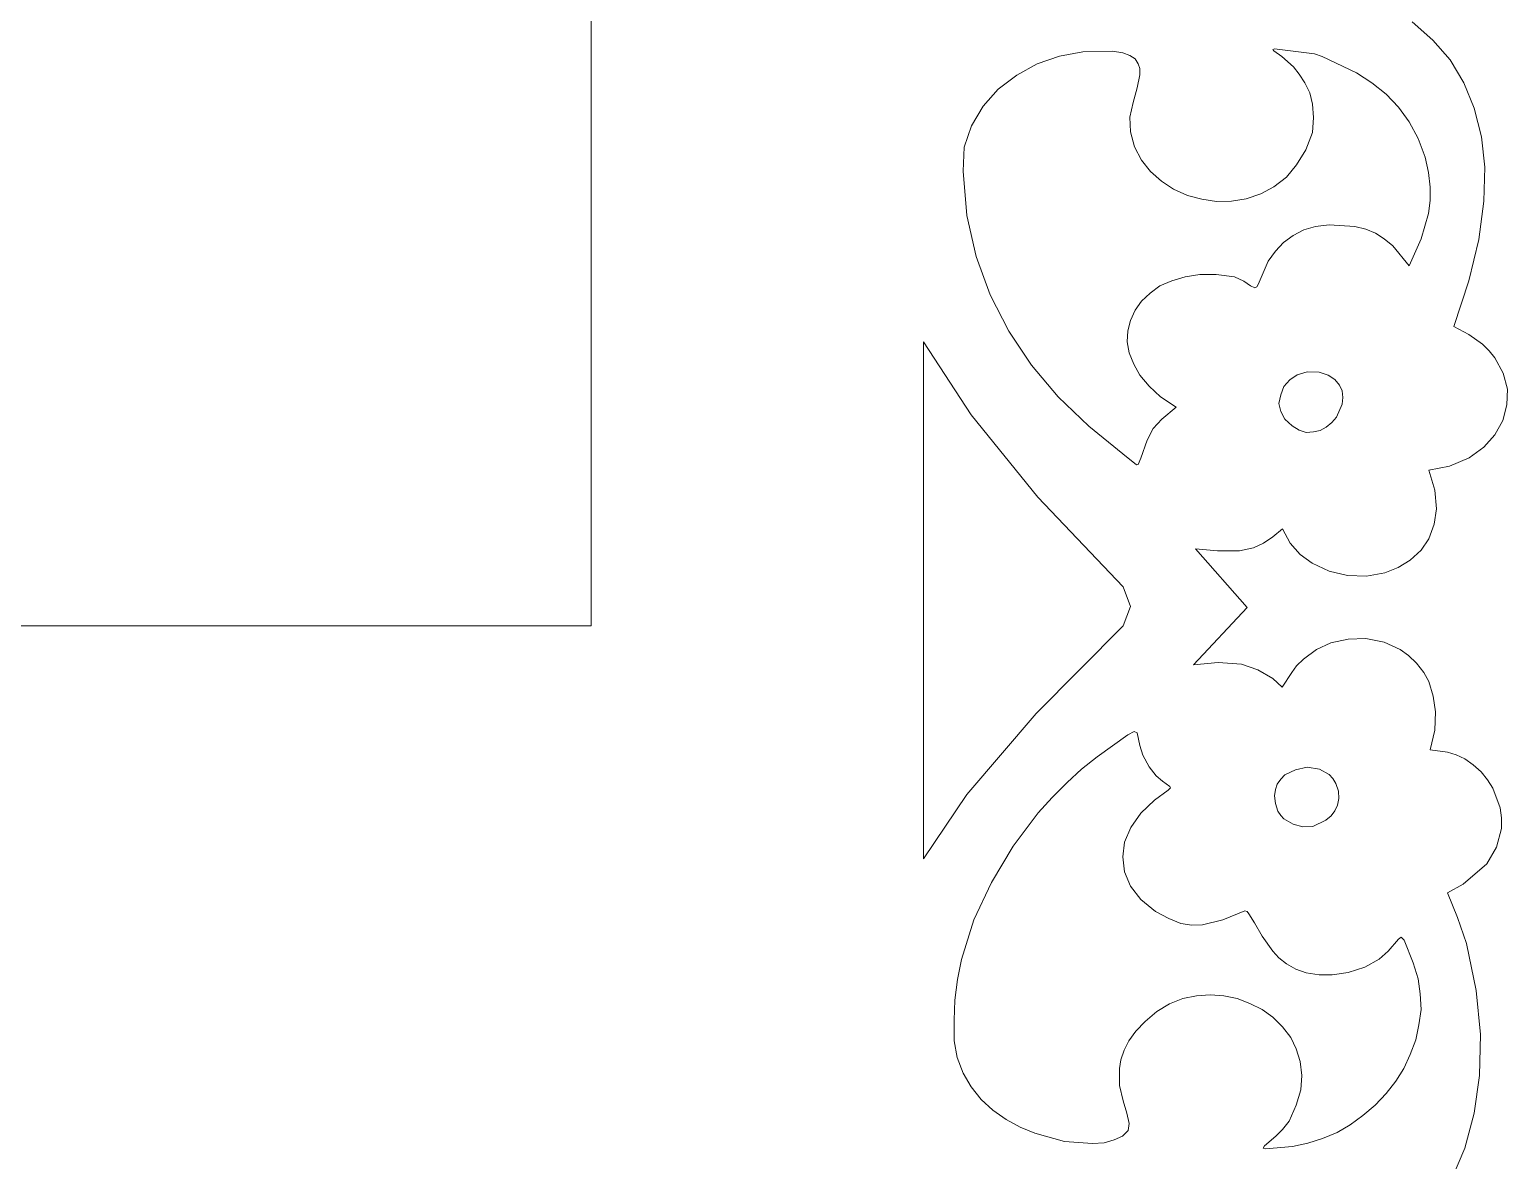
# Model space of a CAD drawing. Header units: inches. Extents: x -3.38 to 2.4, y -4.28 to 3.37.
# Drawn here: x 1.305 to 2.389, y 0.17 to 1 of the extents above; entities that cross this region are included whole.
import ezdxf

# ---------------------------------------------------------------- set-up
doc = ezdxf.new("R2010")
doc.units = ezdxf.units.IN
doc.header["$MEASUREMENT"] = 0
doc.layers.add('Katman 1', color=7, linetype='Continuous')

msp = doc.modelspace()

# ---------------------------------------------------------------- linework, layer by layer
at = {"layer": 'Katman 1', "color": 250, "lineweight": 9}
for points in [[(1.7165, 0.5622), (1.7165, 0.5622), (1.7165, 2.6621), (1.7165, 2.6621)], [(2.3341, 0.9917), (2.3341, 0.9917), (2.319, 1.0053), (2.319, 1.0053)], [(2.3468, 0.9773), (2.3468, 0.9773), (2.3341, 0.9917), (2.3341, 0.9917)], [(2.0439, 0.9745), (2.0439, 0.9745), (2.0603, 0.9801), (2.0603, 0.9801)], [(2.0603, 0.9801), (2.0603, 0.9801), (2.0772, 0.9832), (2.0772, 0.9832)], [(2.0772, 0.9832), (2.0772, 0.9832), (2.099, 0.9836), (2.099, 0.9836)], [(2.099, 0.9836), (2.099, 0.9836), (2.1066, 0.9825), (2.1066, 0.9825)], [(2.1066, 0.9825), (2.1066, 0.9825), (2.1119, 0.9805), (2.1119, 0.9805)], [(2.1119, 0.9805), (2.1119, 0.9805), (2.1157, 0.978), (2.1157, 0.978)], [(2.1157, 0.978), (2.1157, 0.978), (2.1179, 0.9745), (2.1179, 0.9745)], [(2.2168, 0.985), (2.2168, 0.985), (2.2179, 0.9853), (2.2179, 0.9853)], [(2.2175, 0.9839), (2.2175, 0.9839), (2.2168, 0.985), (2.2168, 0.985)], [(2.2232, 0.9798), (2.2232, 0.9798), (2.2175, 0.9839), (2.2175, 0.9839)], [(2.2179, 0.9853), (2.2179, 0.9853), (2.2472, 0.9818), (2.2472, 0.9818)], [(2.2319, 0.9721), (2.2319, 0.9721), (2.2232, 0.9798), (2.2232, 0.9798)], [(2.2472, 0.9818), (2.2472, 0.9818), (2.2528, 0.9798), (2.2528, 0.9798)], [(2.2528, 0.9798), (2.2528, 0.9798), (2.2781, 0.9678), (2.2781, 0.9678)], [(2.3568, 0.9605), (2.3568, 0.9605), (2.3468, 0.9773), (2.3468, 0.9773)], [(2.0152, 0.9559), (2.0152, 0.9559), (2.029, 0.9661), (2.029, 0.9661)], [(2.029, 0.9661), (2.029, 0.9661), (2.0439, 0.9745), (2.0439, 0.9745)], [(2.1192, 0.9664), (2.1192, 0.9664), (2.1172, 0.9567), (2.1172, 0.9567)], [(2.1179, 0.9745), (2.1179, 0.9745), (2.1192, 0.971), (2.1192, 0.971)], [(2.1192, 0.971), (2.1192, 0.971), (2.1192, 0.9664), (2.1192, 0.9664)], [(2.2361, 0.9668), (2.2361, 0.9668), (2.2319, 0.9721), (2.2319, 0.9721)], [(2.2401, 0.9605), (2.2401, 0.9605), (2.2361, 0.9668), (2.2361, 0.9668)], [(2.2781, 0.9678), (2.2781, 0.9678), (2.2892, 0.9605), (2.2892, 0.9605)], [(2.0041, 0.9433), (2.0041, 0.9433), (2.0152, 0.9559), (2.0152, 0.9559)], [(2.1172, 0.9567), (2.1172, 0.9567), (2.1143, 0.9461), (2.1143, 0.9461)], [(2.2439, 0.9532), (2.2439, 0.9532), (2.2401, 0.9605), (2.2401, 0.9605)], [(2.2892, 0.9605), (2.2892, 0.9605), (2.2999, 0.9521), (2.2999, 0.9521)], [(2.3644, 0.9419), (2.3644, 0.9419), (2.3568, 0.9605), (2.3568, 0.9605)], [(1.9957, 0.929), (1.9957, 0.929), (2.0041, 0.9433), (2.0041, 0.9433)], [(2.1143, 0.9461), (2.1143, 0.9461), (2.1119, 0.9353), (2.1119, 0.9353)], [(2.2459, 0.9447), (2.2459, 0.9447), (2.2439, 0.9532), (2.2439, 0.9532)], [(2.2466, 0.9349), (2.2466, 0.9349), (2.2459, 0.9447), (2.2459, 0.9447)], [(2.2999, 0.9521), (2.2999, 0.9521), (2.3088, 0.9426), (2.3088, 0.9426)], [(2.1119, 0.9353), (2.1119, 0.9353), (2.1123, 0.9245), (2.1123, 0.9245)], [(2.2459, 0.9241), (2.2459, 0.9241), (2.2466, 0.9349), (2.2466, 0.9349)], [(2.3088, 0.9426), (2.3088, 0.9426), (2.3168, 0.9318), (2.3168, 0.9318)], [(2.3697, 0.9209), (2.3697, 0.9209), (2.3644, 0.9419), (2.3644, 0.9419)], [(1.9903, 0.9132), (1.9903, 0.9132), (1.9957, 0.929), (1.9957, 0.929)], [(2.1123, 0.9245), (2.1123, 0.9245), (2.1152, 0.9136), (2.1152, 0.9136)], [(2.2408, 0.9112), (2.2408, 0.9112), (2.2459, 0.9241), (2.2459, 0.9241)], [(2.3168, 0.9318), (2.3168, 0.9318), (2.3232, 0.9195), (2.3232, 0.9195)], [(1.9894, 0.8957), (1.9894, 0.8957), (1.9903, 0.9132), (1.9903, 0.9132)], [(2.1152, 0.9136), (2.1152, 0.9136), (2.1203, 0.9038), (2.1203, 0.9038)], [(2.2341, 0.9003), (2.2341, 0.9003), (2.2408, 0.9112), (2.2408, 0.9112)], [(2.3232, 0.9195), (2.3232, 0.9195), (2.3284, 0.9059), (2.3284, 0.9059)], [(2.3721, 0.8986), (2.3721, 0.8986), (2.3697, 0.9209), (2.3697, 0.9209)], [(2.1203, 0.9038), (2.1203, 0.9038), (2.127, 0.8954), (2.127, 0.8954)], [(2.2266, 0.8912), (2.2266, 0.8912), (2.2341, 0.9003), (2.2341, 0.9003)], [(2.3284, 0.9059), (2.3284, 0.9059), (2.3308, 0.8947), (2.3308, 0.8947)], [(1.9923, 0.8632), (1.9923, 0.8632), (1.9894, 0.8957), (1.9894, 0.8957)], [(2.127, 0.8954), (2.127, 0.8954), (2.135, 0.8884), (2.135, 0.8884)], [(2.2175, 0.8842), (2.2175, 0.8842), (2.2266, 0.8912), (2.2266, 0.8912)], [(2.3308, 0.8947), (2.3308, 0.8947), (2.3321, 0.8839), (2.3321, 0.8839)], [(2.3715, 0.8737), (2.3715, 0.8737), (2.3721, 0.8986), (2.3721, 0.8986)], [(2.135, 0.8884), (2.135, 0.8884), (2.1439, 0.8825), (2.1439, 0.8825)], [(2.1439, 0.8825), (2.1439, 0.8825), (2.1541, 0.8779), (2.1541, 0.8779)], [(2.1972, 0.8754), (2.1972, 0.8754), (2.2079, 0.879), (2.2079, 0.879)], [(2.2079, 0.879), (2.2079, 0.879), (2.2175, 0.8842), (2.2175, 0.8842)], [(2.3321, 0.8839), (2.3321, 0.8839), (2.3321, 0.8741), (2.3321, 0.8741)], [(2.1541, 0.8779), (2.1541, 0.8779), (2.1646, 0.8751), (2.1646, 0.8751)], [(2.1646, 0.8751), (2.1646, 0.8751), (2.1754, 0.8734), (2.1754, 0.8734)], [(2.1754, 0.8734), (2.1754, 0.8734), (2.1863, 0.8737), (2.1863, 0.8737)], [(2.1863, 0.8737), (2.1863, 0.8737), (2.1972, 0.8754), (2.1972, 0.8754)], [(2.3321, 0.8741), (2.3321, 0.8741), (2.3308, 0.8646), (2.3308, 0.8646)], [(2.3677, 0.8454), (2.3677, 0.8454), (2.3715, 0.8737), (2.3715, 0.8737)], [(1.999, 0.8331), (1.999, 0.8331), (1.9923, 0.8632), (1.9923, 0.8632)], [(2.3308, 0.8646), (2.3308, 0.8646), (2.3255, 0.846), (2.3255, 0.846)], [(2.2315, 0.8485), (2.2315, 0.8485), (2.2246, 0.8432), (2.2246, 0.8432)], [(2.2395, 0.8527), (2.2395, 0.8527), (2.2315, 0.8485), (2.2315, 0.8485)], [(2.2479, 0.8551), (2.2479, 0.8551), (2.2395, 0.8527), (2.2395, 0.8527)], [(2.2579, 0.8562), (2.2579, 0.8562), (2.2479, 0.8551), (2.2479, 0.8551)], [(2.2768, 0.8551), (2.2768, 0.8551), (2.2579, 0.8562), (2.2579, 0.8562)], [(2.285, 0.8531), (2.285, 0.8531), (2.2768, 0.8551), (2.2768, 0.8551)], [(2.2921, 0.8502), (2.2921, 0.8502), (2.285, 0.8531), (2.285, 0.8531)], [(2.2983, 0.846), (2.2983, 0.846), (2.2921, 0.8502), (2.2921, 0.8502)], [(2.3048, 0.8408), (2.3048, 0.8408), (2.2983, 0.846), (2.2983, 0.846)], [(2.3255, 0.846), (2.3255, 0.846), (2.3166, 0.8261), (2.3166, 0.8261)], [(2.2186, 0.837), (2.2186, 0.837), (2.2132, 0.8296), (2.2132, 0.8296)], [(2.2246, 0.8432), (2.2246, 0.8432), (2.2186, 0.837), (2.2186, 0.837)], [(2.3166, 0.8261), (2.3166, 0.8261), (2.3048, 0.8408), (2.3048, 0.8408)], [(2.3604, 0.8152), (2.3604, 0.8152), (2.3677, 0.8454), (2.3677, 0.8454)], [(2.0094, 0.8048), (2.0094, 0.8048), (1.999, 0.8331), (1.999, 0.8331)], [(2.2132, 0.8296), (2.2132, 0.8296), (2.2059, 0.8124), (2.2059, 0.8124)], [(2.1426, 0.8152), (2.1426, 0.8152), (2.1339, 0.8114), (2.1339, 0.8114)], [(2.1523, 0.8181), (2.1523, 0.8181), (2.1426, 0.8152), (2.1426, 0.8152)], [(2.1632, 0.8198), (2.1632, 0.8198), (2.1523, 0.8181), (2.1523, 0.8181)], [(2.1752, 0.8198), (2.1752, 0.8198), (2.1632, 0.8198), (2.1632, 0.8198)], [(2.1886, 0.8181), (2.1886, 0.8181), (2.1752, 0.8198), (2.1752, 0.8198)], [(2.1954, 0.8149), (2.1954, 0.8149), (2.1886, 0.8181), (2.1886, 0.8181)], [(2.2003, 0.8114), (2.2003, 0.8114), (2.1954, 0.8149), (2.1954, 0.8149)], [(2.3495, 0.7816), (2.3495, 0.7816), (2.3604, 0.8152), (2.3604, 0.8152)], [(2.023, 0.7782), (2.023, 0.7782), (2.0094, 0.8048), (2.0094, 0.8048)], [(2.1266, 0.8062), (2.1266, 0.8062), (2.1203, 0.8002), (2.1203, 0.8002)], [(2.1339, 0.8114), (2.1339, 0.8114), (2.1266, 0.8062), (2.1266, 0.8062)], [(2.2035, 0.81), (2.2035, 0.81), (2.2003, 0.8114), (2.2003, 0.8114)], [(2.205, 0.8107), (2.205, 0.8107), (2.2035, 0.81), (2.2035, 0.81)], [(2.2059, 0.8124), (2.2059, 0.8124), (2.205, 0.8107), (2.205, 0.8107)], [(2.1157, 0.7936), (2.1157, 0.7936), (2.1123, 0.7862), (2.1123, 0.7862)], [(2.1203, 0.8002), (2.1203, 0.8002), (2.1157, 0.7936), (2.1157, 0.7936)], [(2.1123, 0.7862), (2.1123, 0.7862), (2.1103, 0.7785), (2.1103, 0.7785)], [(2.3604, 0.7757), (2.3604, 0.7757), (2.3495, 0.7816), (2.3495, 0.7816)], [(1.9603, 0.7705), (1.9603, 0.7705), (1.9603, 0.3911), (1.9603, 0.3911)], [(1.9954, 0.7169), (1.9954, 0.7169), (1.9603, 0.7705), (1.9603, 0.7705)], [(2.0397, 0.7533), (2.0397, 0.7533), (2.023, 0.7782), (2.023, 0.7782)], [(2.1103, 0.7785), (2.1103, 0.7785), (2.1099, 0.7705), (2.1099, 0.7705)], [(2.1099, 0.7705), (2.1099, 0.7705), (2.1112, 0.7624), (2.1112, 0.7624)], [(2.3704, 0.7687), (2.3704, 0.7687), (2.3604, 0.7757), (2.3604, 0.7757)], [(2.1112, 0.7624), (2.1112, 0.7624), (2.1146, 0.754), (2.1146, 0.754)], [(2.3755, 0.7638), (2.3755, 0.7638), (2.3704, 0.7687), (2.3704, 0.7687)], [(2.3795, 0.7586), (2.3795, 0.7586), (2.3755, 0.7638), (2.3755, 0.7638)], [(2.0592, 0.7302), (2.0592, 0.7302), (2.0397, 0.7533), (2.0397, 0.7533)], [(2.1146, 0.754), (2.1146, 0.754), (2.1192, 0.746), (2.1192, 0.746)], [(2.2346, 0.7463), (2.2346, 0.7463), (2.2419, 0.7484), (2.2419, 0.7484)], [(2.2419, 0.7484), (2.2419, 0.7484), (2.2506, 0.7481), (2.2506, 0.7481)], [(2.3857, 0.7474), (2.3857, 0.7474), (2.3795, 0.7586), (2.3795, 0.7586)], [(2.1192, 0.746), (2.1192, 0.746), (2.1259, 0.7379), (2.1259, 0.7379)], [(2.1259, 0.7379), (2.1259, 0.7379), (2.1343, 0.7302), (2.1343, 0.7302)], [(2.2226, 0.7316), (2.2226, 0.7316), (2.2248, 0.7376), (2.2248, 0.7376)], [(2.2248, 0.7376), (2.2248, 0.7376), (2.2292, 0.7425), (2.2292, 0.7425)], [(2.2292, 0.7425), (2.2292, 0.7425), (2.2346, 0.7463), (2.2346, 0.7463)], [(2.2506, 0.7481), (2.2506, 0.7481), (2.2572, 0.746), (2.2572, 0.746)], [(2.2572, 0.746), (2.2572, 0.746), (2.2621, 0.7428), (2.2621, 0.7428)], [(2.2621, 0.7428), (2.2621, 0.7428), (2.2655, 0.7386), (2.2655, 0.7386)], [(2.2655, 0.7386), (2.2655, 0.7386), (2.2675, 0.7344), (2.2675, 0.7344)], [(2.3888, 0.7358), (2.3888, 0.7358), (2.3857, 0.7474), (2.3857, 0.7474)], [(2.0817, 0.7085), (2.0817, 0.7085), (2.0592, 0.7302), (2.0592, 0.7302)], [(2.1343, 0.7302), (2.1343, 0.7302), (2.1457, 0.7225), (2.1457, 0.7225)], [(2.2212, 0.7253), (2.2212, 0.7253), (2.2226, 0.7316), (2.2226, 0.7316)], [(2.2675, 0.7344), (2.2675, 0.7344), (2.2681, 0.7295), (2.2681, 0.7295)], [(2.2681, 0.7295), (2.2681, 0.7295), (2.2675, 0.7246), (2.2675, 0.7246)], [(2.3884, 0.7243), (2.3884, 0.7243), (2.3888, 0.7358), (2.3888, 0.7358)], [(2.0443, 0.6564), (2.0443, 0.6564), (1.9954, 0.7169), (1.9954, 0.7169)], [(2.1457, 0.7225), (2.1457, 0.7225), (2.1352, 0.7138), (2.1352, 0.7138)], [(2.2226, 0.7194), (2.2226, 0.7194), (2.2212, 0.7253), (2.2212, 0.7253)], [(2.2255, 0.7138), (2.2255, 0.7138), (2.2226, 0.7194), (2.2226, 0.7194)], [(2.2675, 0.7246), (2.2675, 0.7246), (2.2635, 0.7152), (2.2635, 0.7152)], [(2.3855, 0.7127), (2.3855, 0.7127), (2.3884, 0.7243), (2.3884, 0.7243)], [(2.1066, 0.6882), (2.1066, 0.6882), (2.0817, 0.7085), (2.0817, 0.7085)], [(2.129, 0.7068), (2.129, 0.7068), (2.1246, 0.6984), (2.1246, 0.6984)], [(2.1352, 0.7138), (2.1352, 0.7138), (2.129, 0.7068), (2.129, 0.7068)], [(2.2308, 0.7089), (2.2308, 0.7089), (2.2255, 0.7138), (2.2255, 0.7138)], [(2.2361, 0.7057), (2.2361, 0.7057), (2.2308, 0.7089), (2.2308, 0.7089)], [(2.2412, 0.704), (2.2412, 0.704), (2.2361, 0.7057), (2.2361, 0.7057)], [(2.2515, 0.7054), (2.2515, 0.7054), (2.2466, 0.7043), (2.2466, 0.7043)], [(2.2559, 0.7078), (2.2559, 0.7078), (2.2515, 0.7054), (2.2515, 0.7054)], [(2.2599, 0.7113), (2.2599, 0.7113), (2.2559, 0.7078), (2.2559, 0.7078)], [(2.2635, 0.7152), (2.2635, 0.7152), (2.2599, 0.7113), (2.2599, 0.7113)], [(2.3795, 0.7022), (2.3795, 0.7022), (2.3855, 0.7127), (2.3855, 0.7127)], [(2.1246, 0.6984), (2.1246, 0.6984), (2.1199, 0.6851), (2.1199, 0.6851)], [(2.2466, 0.7043), (2.2466, 0.7043), (2.2412, 0.704), (2.2412, 0.704)], [(2.3715, 0.6931), (2.3715, 0.6931), (2.3795, 0.7022), (2.3795, 0.7022)], [(2.1166, 0.6802), (2.1166, 0.6802), (2.1066, 0.6882), (2.1066, 0.6882)], [(2.1199, 0.6851), (2.1199, 0.6851), (2.1179, 0.6805), (2.1179, 0.6805)], [(2.3463, 0.6791), (2.3463, 0.6791), (2.3608, 0.6854), (2.3608, 0.6854)], [(2.3608, 0.6854), (2.3608, 0.6854), (2.3715, 0.6931), (2.3715, 0.6931)], [(2.1179, 0.6805), (2.1179, 0.6805), (2.1166, 0.6802), (2.1166, 0.6802)], [(2.3312, 0.6763), (2.3312, 0.6763), (2.3463, 0.6791), (2.3463, 0.6791)], [(2.3355, 0.6616), (2.3355, 0.6616), (2.3312, 0.6763), (2.3312, 0.6763)], [(2.3368, 0.648), (2.3368, 0.648), (2.3355, 0.6616), (2.3355, 0.6616)], [(2.107, 0.5906), (2.107, 0.5906), (2.0443, 0.6564), (2.0443, 0.6564)], [(2.335, 0.6367), (2.335, 0.6367), (2.3368, 0.648), (2.3368, 0.648)], [(2.2166, 0.6274), (2.2166, 0.6274), (2.2239, 0.6332), (2.2239, 0.6332)], [(2.2239, 0.6332), (2.2239, 0.6332), (2.2295, 0.6228), (2.2295, 0.6228)], [(2.3312, 0.6259), (2.3312, 0.6259), (2.335, 0.6367), (2.335, 0.6367)], [(2.1979, 0.5755), (2.1979, 0.5755), (2.1599, 0.6185), (2.1599, 0.6185)], [(2.1599, 0.6185), (2.1599, 0.6185), (2.1761, 0.6171), (2.1761, 0.6171)], [(2.1923, 0.6171), (2.1923, 0.6171), (2.2026, 0.6193), (2.2026, 0.6193)], [(2.2026, 0.6193), (2.2026, 0.6193), (2.2099, 0.6228), (2.2099, 0.6228)], [(2.2099, 0.6228), (2.2099, 0.6228), (2.2166, 0.6274), (2.2166, 0.6274)], [(2.2295, 0.6228), (2.2295, 0.6228), (2.2368, 0.6144), (2.2368, 0.6144)], [(2.3255, 0.6175), (2.3255, 0.6175), (2.3312, 0.6259), (2.3312, 0.6259)], [(2.1761, 0.6171), (2.1761, 0.6171), (2.1923, 0.6171), (2.1923, 0.6171)], [(2.2368, 0.6144), (2.2368, 0.6144), (2.2455, 0.6081), (2.2455, 0.6081)], [(2.2455, 0.6081), (2.2455, 0.6081), (2.2581, 0.6021), (2.2581, 0.6021)], [(2.3086, 0.6049), (2.3086, 0.6049), (2.3175, 0.6102), (2.3175, 0.6102)], [(2.3175, 0.6102), (2.3175, 0.6102), (2.3255, 0.6175), (2.3255, 0.6175)], [(2.2581, 0.6021), (2.2581, 0.6021), (2.2715, 0.599), (2.2715, 0.599)], [(2.2715, 0.599), (2.2715, 0.599), (2.2855, 0.5986), (2.2855, 0.5986)], [(2.2855, 0.5986), (2.2855, 0.5986), (2.2988, 0.601), (2.2988, 0.601)], [(2.2988, 0.601), (2.2988, 0.601), (2.3086, 0.6049), (2.3086, 0.6049)], [(2.1123, 0.5762), (2.1123, 0.5762), (2.107, 0.5906), (2.107, 0.5906)], [(2.107, 0.5622), (2.107, 0.5622), (2.1123, 0.5762), (2.1123, 0.5762)], [(2.1586, 0.5335), (2.1586, 0.5335), (2.1979, 0.5755), (2.1979, 0.5755)], [(0.3167, 0.5622), (0.3167, 0.5622), (1.7165, 0.5622), (1.7165, 0.5622)], [(2.043, 0.4978), (2.043, 0.4978), (2.107, 0.5622), (2.107, 0.5622)], [(2.2486, 0.5447), (2.2486, 0.5447), (2.2392, 0.5377), (2.2392, 0.5377)], [(2.2592, 0.5496), (2.2592, 0.5496), (2.2486, 0.5447), (2.2486, 0.5447)], [(2.2719, 0.5524), (2.2719, 0.5524), (2.2592, 0.5496), (2.2592, 0.5496)], [(2.285, 0.5528), (2.285, 0.5528), (2.2719, 0.5524), (2.2719, 0.5524)], [(2.2983, 0.55), (2.2983, 0.55), (2.285, 0.5528), (2.285, 0.5528)], [(2.3101, 0.5447), (2.3101, 0.5447), (2.2983, 0.55), (2.2983, 0.55)], [(2.3161, 0.5402), (2.3161, 0.5402), (2.3101, 0.5447), (2.3101, 0.5447)], [(2.1766, 0.5353), (2.1766, 0.5353), (2.1586, 0.5335), (2.1586, 0.5335)], [(2.1937, 0.5339), (2.1937, 0.5339), (2.1766, 0.5353), (2.1766, 0.5353)], [(2.2057, 0.5297), (2.2057, 0.5297), (2.1937, 0.5339), (2.1937, 0.5339)], [(2.2341, 0.5328), (2.2341, 0.5328), (2.2306, 0.5279), (2.2306, 0.5279)], [(2.2392, 0.5377), (2.2392, 0.5377), (2.2341, 0.5328), (2.2341, 0.5328)], [(2.3221, 0.5346), (2.3221, 0.5346), (2.3161, 0.5402), (2.3161, 0.5402)], [(2.3275, 0.5279), (2.3275, 0.5279), (2.3221, 0.5346), (2.3221, 0.5346)], [(2.2166, 0.5234), (2.2166, 0.5234), (2.2057, 0.5297), (2.2057, 0.5297)], [(2.2235, 0.5171), (2.2235, 0.5171), (2.2166, 0.5234), (2.2166, 0.5234)], [(2.2306, 0.5279), (2.2306, 0.5279), (2.2235, 0.5171), (2.2235, 0.5171)], [(2.3312, 0.5213), (2.3312, 0.5213), (2.3275, 0.5279), (2.3275, 0.5279)], [(2.3344, 0.5104), (2.3344, 0.5104), (2.3312, 0.5213), (2.3312, 0.5213)], [(2.3361, 0.4989), (2.3361, 0.4989), (2.3344, 0.5104), (2.3344, 0.5104)], [(2.3355, 0.4856), (2.3355, 0.4856), (2.3361, 0.4989), (2.3361, 0.4989)], [(1.9921, 0.4383), (1.9921, 0.4383), (2.043, 0.4978), (2.043, 0.4978)], [(2.1103, 0.4821), (2.1103, 0.4821), (2.0879, 0.4659), (2.0879, 0.4659)], [(2.115, 0.4845), (2.115, 0.4845), (2.1103, 0.4821), (2.1103, 0.4821)], [(2.1172, 0.4835), (2.1172, 0.4835), (2.115, 0.4845), (2.115, 0.4845)], [(2.1192, 0.4744), (2.1192, 0.4744), (2.1172, 0.4835), (2.1172, 0.4835)], [(2.3321, 0.4712), (2.3321, 0.4712), (2.3355, 0.4856), (2.3355, 0.4856)], [(2.1212, 0.4671), (2.1212, 0.4671), (2.1192, 0.4744), (2.1192, 0.4744)], [(2.1259, 0.4586), (2.1259, 0.4586), (2.1212, 0.4671), (2.1212, 0.4671)], [(2.3448, 0.4695), (2.3448, 0.4695), (2.3321, 0.4712), (2.3321, 0.4712)], [(2.3512, 0.4674), (2.3512, 0.4674), (2.3448, 0.4695), (2.3448, 0.4695)], [(2.3575, 0.4646), (2.3575, 0.4646), (2.3512, 0.4674), (2.3512, 0.4674)], [(2.0763, 0.4569), (2.0763, 0.4569), (2.0657, 0.4471), (2.0657, 0.4471)], [(2.0879, 0.4659), (2.0879, 0.4659), (2.0763, 0.4569), (2.0763, 0.4569)], [(2.131, 0.452), (2.131, 0.452), (2.1259, 0.4586), (2.1259, 0.4586)], [(2.2332, 0.4565), (2.2332, 0.4565), (2.2255, 0.4527), (2.2255, 0.4527)], [(2.2419, 0.4583), (2.2419, 0.4583), (2.2332, 0.4565), (2.2332, 0.4565)], [(2.2508, 0.4569), (2.2508, 0.4569), (2.2419, 0.4583), (2.2419, 0.4583)], [(2.2581, 0.4531), (2.2581, 0.4531), (2.2508, 0.4569), (2.2508, 0.4569)], [(2.3637, 0.46), (2.3637, 0.46), (2.3575, 0.4646), (2.3575, 0.4646)], [(2.3695, 0.4551), (2.3695, 0.4551), (2.3637, 0.46), (2.3637, 0.46)], [(2.0657, 0.4471), (2.0657, 0.4471), (2.0548, 0.4362), (2.0548, 0.4362)], [(2.1357, 0.4481), (2.1357, 0.4481), (2.131, 0.452), (2.131, 0.452)], [(2.1412, 0.4443), (2.1412, 0.4443), (2.1357, 0.4481), (2.1357, 0.4481)], [(2.2199, 0.446), (2.2199, 0.446), (2.2186, 0.4419), (2.2186, 0.4419)], [(2.2226, 0.4495), (2.2226, 0.4495), (2.2199, 0.446), (2.2199, 0.446)], [(2.2255, 0.4527), (2.2255, 0.4527), (2.2226, 0.4495), (2.2226, 0.4495)], [(2.2608, 0.4502), (2.2608, 0.4502), (2.2581, 0.4531), (2.2581, 0.4531)], [(2.2628, 0.4464), (2.2628, 0.4464), (2.2608, 0.4502), (2.2608, 0.4502)], [(2.2648, 0.4408), (2.2648, 0.4408), (2.2628, 0.4464), (2.2628, 0.4464)], [(2.3741, 0.4492), (2.3741, 0.4492), (2.3695, 0.4551), (2.3695, 0.4551)], [(2.3781, 0.4429), (2.3781, 0.4429), (2.3741, 0.4492), (2.3741, 0.4492)], [(1.9603, 0.3911), (1.9603, 0.3911), (1.9921, 0.4383), (1.9921, 0.4383)], [(2.0548, 0.4362), (2.0548, 0.4362), (2.0446, 0.425), (2.0446, 0.425)], [(2.1199, 0.4247), (2.1199, 0.4247), (2.1299, 0.4341), (2.1299, 0.4341)], [(2.1299, 0.4341), (2.1299, 0.4341), (2.1399, 0.4415), (2.1399, 0.4415)], [(2.1399, 0.4415), (2.1399, 0.4415), (2.1417, 0.4432), (2.1417, 0.4432)], [(2.1417, 0.4432), (2.1417, 0.4432), (2.1412, 0.4443), (2.1412, 0.4443)], [(2.2186, 0.4419), (2.2186, 0.4419), (2.2179, 0.4373), (2.2179, 0.4373)], [(2.2179, 0.4373), (2.2179, 0.4373), (2.2186, 0.4317), (2.2186, 0.4317)], [(2.2641, 0.4306), (2.2641, 0.4306), (2.2652, 0.4355), (2.2652, 0.4355)], [(2.2652, 0.4355), (2.2652, 0.4355), (2.2648, 0.4408), (2.2648, 0.4408)], [(2.3835, 0.4285), (2.3835, 0.4285), (2.3781, 0.4429), (2.3781, 0.4429)], [(2.0446, 0.425), (2.0446, 0.425), (2.0261, 0.4005), (2.0261, 0.4005)], [(2.1126, 0.4142), (2.1126, 0.4142), (2.1199, 0.4247), (2.1199, 0.4247)], [(2.2186, 0.4317), (2.2186, 0.4317), (2.2203, 0.4261), (2.2203, 0.4261)], [(2.2203, 0.4261), (2.2203, 0.4261), (2.2226, 0.4229), (2.2226, 0.4229)], [(2.2226, 0.4229), (2.2226, 0.4229), (2.2248, 0.4205), (2.2248, 0.4205)], [(2.2595, 0.4226), (2.2595, 0.4226), (2.2621, 0.4264), (2.2621, 0.4264)], [(2.2621, 0.4264), (2.2621, 0.4264), (2.2641, 0.4306), (2.2641, 0.4306)], [(2.3844, 0.4212), (2.3844, 0.4212), (2.3835, 0.4285), (2.3835, 0.4285)], [(2.1079, 0.4033), (2.1079, 0.4033), (2.1126, 0.4142), (2.1126, 0.4142)], [(2.2248, 0.4205), (2.2248, 0.4205), (2.2315, 0.4166), (2.2315, 0.4166)], [(2.2315, 0.4166), (2.2315, 0.4166), (2.2388, 0.4146), (2.2388, 0.4146)], [(2.2388, 0.4146), (2.2388, 0.4146), (2.2461, 0.4149), (2.2461, 0.4149)], [(2.2461, 0.4149), (2.2461, 0.4149), (2.2555, 0.4194), (2.2555, 0.4194)], [(2.2555, 0.4194), (2.2555, 0.4194), (2.2595, 0.4226), (2.2595, 0.4226)], [(2.3808, 0.3998), (2.3808, 0.3998), (2.3844, 0.4135), (2.3844, 0.4135)], [(2.3844, 0.4135), (2.3844, 0.4135), (2.3844, 0.4212), (2.3844, 0.4212)], [(2.1066, 0.3925), (2.1066, 0.3925), (2.1079, 0.4033), (2.1079, 0.4033)], [(2.0261, 0.4005), (2.0261, 0.4005), (2.0103, 0.3739), (2.0103, 0.3739)], [(2.1079, 0.3816), (2.1079, 0.3816), (2.1066, 0.3925), (2.1066, 0.3925)], [(2.3737, 0.3876), (2.3737, 0.3876), (2.3808, 0.3998), (2.3808, 0.3998)], [(2.1123, 0.3711), (2.1123, 0.3711), (2.1079, 0.3816), (2.1079, 0.3816)], [(2.3564, 0.3725), (2.3564, 0.3725), (2.3737, 0.3876), (2.3737, 0.3876)], [(2.0103, 0.3739), (2.0103, 0.3739), (1.9974, 0.3463), (1.9974, 0.3463)], [(2.1199, 0.3613), (2.1199, 0.3613), (2.1123, 0.3711), (2.1123, 0.3711)], [(2.3448, 0.3662), (2.3448, 0.3662), (2.3564, 0.3725), (2.3564, 0.3725)], [(2.1306, 0.3526), (2.1306, 0.3526), (2.1199, 0.3613), (2.1199, 0.3613)], [(2.3521, 0.348), (2.3521, 0.348), (2.3448, 0.3662), (2.3448, 0.3662)], [(2.1403, 0.3473), (2.1403, 0.3473), (2.1306, 0.3526), (2.1306, 0.3526)], [(2.1492, 0.3438), (2.1492, 0.3438), (2.1403, 0.3473), (2.1403, 0.3473)], [(2.1961, 0.353), (2.1961, 0.353), (2.1801, 0.3463), (2.1801, 0.3463)], [(2.1979, 0.3526), (2.1979, 0.3526), (2.1961, 0.353), (2.1961, 0.353)], [(2.1992, 0.3508), (2.1992, 0.3508), (2.1979, 0.3526), (2.1979, 0.3526)], [(2.2032, 0.3442), (2.2032, 0.3442), (2.1992, 0.3508), (2.1992, 0.3508)], [(2.3588, 0.3291), (2.3588, 0.3291), (2.3521, 0.348), (2.3521, 0.348)], [(1.9974, 0.3463), (1.9974, 0.3463), (1.9883, 0.3172), (1.9883, 0.3172)], [(2.1572, 0.3424), (2.1572, 0.3424), (2.1492, 0.3438), (2.1492, 0.3438)], [(2.165, 0.3428), (2.165, 0.3428), (2.1572, 0.3424), (2.1572, 0.3424)], [(2.1801, 0.3463), (2.1801, 0.3463), (2.165, 0.3428), (2.165, 0.3428)], [(2.2088, 0.3344), (2.2088, 0.3344), (2.2032, 0.3442), (2.2032, 0.3442)], [(2.2166, 0.3235), (2.2166, 0.3235), (2.2088, 0.3344), (2.2088, 0.3344)], [(2.3088, 0.3323), (2.3088, 0.3323), (2.3012, 0.3235), (2.3012, 0.3235)], [(2.3108, 0.3337), (2.3108, 0.3337), (2.3088, 0.3323), (2.3088, 0.3323)], [(2.313, 0.3316), (2.313, 0.3316), (2.3108, 0.3337), (2.3108, 0.3337)], [(2.3197, 0.3148), (2.3197, 0.3148), (2.313, 0.3316), (2.313, 0.3316)], [(2.3659, 0.2945), (2.3659, 0.2945), (2.3588, 0.3291), (2.3588, 0.3291)], [(1.9883, 0.3172), (1.9883, 0.3172), (1.9854, 0.3026), (1.9854, 0.3026)], [(2.2212, 0.3186), (2.2212, 0.3186), (2.2166, 0.3235), (2.2166, 0.3235)], [(2.2268, 0.3141), (2.2268, 0.3141), (2.2212, 0.3186), (2.2212, 0.3186)], [(2.2946, 0.3176), (2.2946, 0.3176), (2.2843, 0.3116), (2.2843, 0.3116)], [(2.3012, 0.3235), (2.3012, 0.3235), (2.2946, 0.3176), (2.2946, 0.3176)], [(2.3232, 0.3032), (2.3232, 0.3032), (2.3197, 0.3148), (2.3197, 0.3148)], [(2.2335, 0.3103), (2.2335, 0.3103), (2.2268, 0.3141), (2.2268, 0.3141)], [(2.2412, 0.3074), (2.2412, 0.3074), (2.2335, 0.3103), (2.2335, 0.3103)], [(2.2506, 0.306), (2.2506, 0.306), (2.2412, 0.3074), (2.2412, 0.3074)], [(2.2601, 0.306), (2.2601, 0.306), (2.2506, 0.306), (2.2506, 0.306)], [(2.2719, 0.3078), (2.2719, 0.3078), (2.2601, 0.306), (2.2601, 0.306)], [(2.2843, 0.3116), (2.2843, 0.3116), (2.2719, 0.3078), (2.2719, 0.3078)], [(1.9854, 0.3026), (1.9854, 0.3026), (1.9834, 0.2875), (1.9834, 0.2875)], [(2.3248, 0.292), (2.3248, 0.292), (2.3232, 0.3032), (2.3232, 0.3032)], [(2.369, 0.2623), (2.369, 0.2623), (2.3659, 0.2945), (2.3659, 0.2945)], [(1.9834, 0.2875), (1.9834, 0.2875), (1.9828, 0.2728), (1.9828, 0.2728)], [(2.1317, 0.2791), (2.1317, 0.2791), (2.141, 0.2847), (2.141, 0.2847)], [(2.141, 0.2847), (2.141, 0.2847), (2.1506, 0.2886), (2.1506, 0.2886)], [(2.1506, 0.2886), (2.1506, 0.2886), (2.1606, 0.2906), (2.1606, 0.2906)], [(2.1606, 0.2906), (2.1606, 0.2906), (2.1706, 0.2913), (2.1706, 0.2913)], [(2.1706, 0.2913), (2.1706, 0.2913), (2.1808, 0.2906), (2.1808, 0.2906)], [(2.1808, 0.2906), (2.1808, 0.2906), (2.1906, 0.2886), (2.1906, 0.2886)], [(2.1906, 0.2886), (2.1906, 0.2886), (2.1999, 0.2851), (2.1999, 0.2851)], [(2.1999, 0.2851), (2.1999, 0.2851), (2.2088, 0.2805), (2.2088, 0.2805)], [(2.3255, 0.2805), (2.3255, 0.2805), (2.3248, 0.292), (2.3248, 0.292)], [(1.9828, 0.2728), (1.9828, 0.2728), (1.983, 0.2577), (1.983, 0.2577)], [(2.1163, 0.2648), (2.1163, 0.2648), (2.123, 0.2717), (2.123, 0.2717)], [(2.123, 0.2717), (2.123, 0.2717), (2.1317, 0.2791), (2.1317, 0.2791)], [(2.2088, 0.2805), (2.2088, 0.2805), (2.2168, 0.2749), (2.2168, 0.2749)], [(2.2168, 0.2749), (2.2168, 0.2749), (2.2239, 0.2679), (2.2239, 0.2679)], [(2.3239, 0.2693), (2.3239, 0.2693), (2.3255, 0.2805), (2.3255, 0.2805)], [(2.111, 0.2577), (2.111, 0.2577), (2.1163, 0.2648), (2.1163, 0.2648)], [(2.2239, 0.2679), (2.2239, 0.2679), (2.2299, 0.2602), (2.2299, 0.2602)], [(2.3215, 0.2584), (2.3215, 0.2584), (2.3239, 0.2693), (2.3239, 0.2693)], [(2.3683, 0.2322), (2.3683, 0.2322), (2.369, 0.2623), (2.369, 0.2623)], [(1.983, 0.2577), (1.983, 0.2577), (1.985, 0.2455), (1.985, 0.2455)], [(2.1052, 0.2437), (2.1052, 0.2437), (2.1077, 0.2507), (2.1077, 0.2507)], [(2.1077, 0.2507), (2.1077, 0.2507), (2.111, 0.2577), (2.111, 0.2577)], [(2.2299, 0.2602), (2.2299, 0.2602), (2.2339, 0.2518), (2.2339, 0.2518)], [(2.2339, 0.2518), (2.2339, 0.2518), (2.2368, 0.2424), (2.2368, 0.2424)], [(2.3175, 0.2476), (2.3175, 0.2476), (2.3215, 0.2584), (2.3215, 0.2584)], [(1.985, 0.2455), (1.985, 0.2455), (1.9894, 0.2339), (1.9894, 0.2339)], [(2.1043, 0.2374), (2.1043, 0.2374), (2.1052, 0.2437), (2.1052, 0.2437)], [(2.2368, 0.2424), (2.2368, 0.2424), (2.2379, 0.2322), (2.2379, 0.2322)], [(2.3128, 0.2374), (2.3128, 0.2374), (2.3175, 0.2476), (2.3175, 0.2476)], [(1.9894, 0.2339), (1.9894, 0.2339), (1.9954, 0.2238), (1.9954, 0.2238)], [(2.1043, 0.2249), (2.1043, 0.2249), (2.1043, 0.2374), (2.1043, 0.2374)], [(2.2379, 0.2322), (2.2379, 0.2322), (2.2372, 0.2217), (2.2372, 0.2217)], [(2.2999, 0.2189), (2.2999, 0.2189), (2.3068, 0.228), (2.3068, 0.228)], [(2.3068, 0.228), (2.3068, 0.228), (2.3128, 0.2374), (2.3128, 0.2374)], [(2.3644, 0.2045), (2.3644, 0.2045), (2.3683, 0.2322), (2.3683, 0.2322)], [(1.9954, 0.2238), (1.9954, 0.2238), (2.0028, 0.2147), (2.0028, 0.2147)], [(2.107, 0.2136), (2.107, 0.2136), (2.1043, 0.2249), (2.1043, 0.2249)], [(2.2372, 0.2217), (2.2372, 0.2217), (2.2339, 0.2105), (2.2339, 0.2105)], [(2.2917, 0.2105), (2.2917, 0.2105), (2.2999, 0.2189), (2.2999, 0.2189)], [(2.0028, 0.2147), (2.0028, 0.2147), (2.0114, 0.2067), (2.0114, 0.2067)], [(2.0114, 0.2067), (2.0114, 0.2067), (2.021, 0.2), (2.021, 0.2)], [(2.1097, 0.2045), (2.1097, 0.2045), (2.107, 0.2136), (2.107, 0.2136)], [(2.2339, 0.2105), (2.2339, 0.2105), (2.2286, 0.1986), (2.2286, 0.1986)], [(2.2828, 0.2028), (2.2828, 0.2028), (2.2917, 0.2105), (2.2917, 0.2105)], [(2.021, 0.2), (2.021, 0.2), (2.0314, 0.1944), (2.0314, 0.1944)], [(2.1112, 0.1969), (2.1112, 0.1969), (2.1097, 0.2045), (2.1097, 0.2045)], [(2.1106, 0.1919), (2.1106, 0.1919), (2.1112, 0.1969), (2.1112, 0.1969)], [(2.2286, 0.1986), (2.2286, 0.1986), (2.2239, 0.1927), (2.2239, 0.1927)], [(2.2639, 0.1905), (2.2639, 0.1905), (2.2735, 0.1961), (2.2735, 0.1961)], [(2.2735, 0.1961), (2.2735, 0.1961), (2.2828, 0.2028), (2.2828, 0.2028)], [(2.3575, 0.179), (2.3575, 0.179), (2.3644, 0.2045), (2.3644, 0.2045)], [(2.0314, 0.1944), (2.0314, 0.1944), (2.0421, 0.1899), (2.0421, 0.1899)], [(2.0421, 0.1899), (2.0421, 0.1899), (2.0639, 0.1839), (2.0639, 0.1839)], [(2.093, 0.1829), (2.093, 0.1829), (2.1003, 0.185), (2.1003, 0.185)], [(2.1003, 0.185), (2.1003, 0.185), (2.1063, 0.1877), (2.1063, 0.1877)], [(2.1063, 0.1877), (2.1063, 0.1877), (2.1106, 0.1919), (2.1106, 0.1919)], [(2.2188, 0.1877), (2.2188, 0.1877), (2.2106, 0.1807), (2.2106, 0.1807)], [(2.2239, 0.1927), (2.2239, 0.1927), (2.2188, 0.1877), (2.2188, 0.1877)], [(2.2423, 0.1825), (2.2423, 0.1825), (2.2532, 0.186), (2.2532, 0.186)], [(2.2532, 0.186), (2.2532, 0.186), (2.2639, 0.1905), (2.2639, 0.1905)], [(2.0639, 0.1839), (2.0639, 0.1839), (2.0843, 0.1822), (2.0843, 0.1822)], [(2.0843, 0.1822), (2.0843, 0.1822), (2.093, 0.1829), (2.093, 0.1829)], [(2.2106, 0.1807), (2.2106, 0.1807), (2.2095, 0.179), (2.2095, 0.179)], [(2.2095, 0.179), (2.2095, 0.179), (2.2114, 0.1783), (2.2114, 0.1783)], [(2.2114, 0.1783), (2.2114, 0.1783), (2.2312, 0.1801), (2.2312, 0.1801)], [(2.2312, 0.1801), (2.2312, 0.1801), (2.2423, 0.1825), (2.2423, 0.1825)], [(2.3477, 0.1559), (2.3477, 0.1559), (2.3575, 0.179), (2.3575, 0.179)]]:
    msp.add_open_spline(points, degree=3, dxfattribs=at)

doc.saveas('drawing.dxf')
